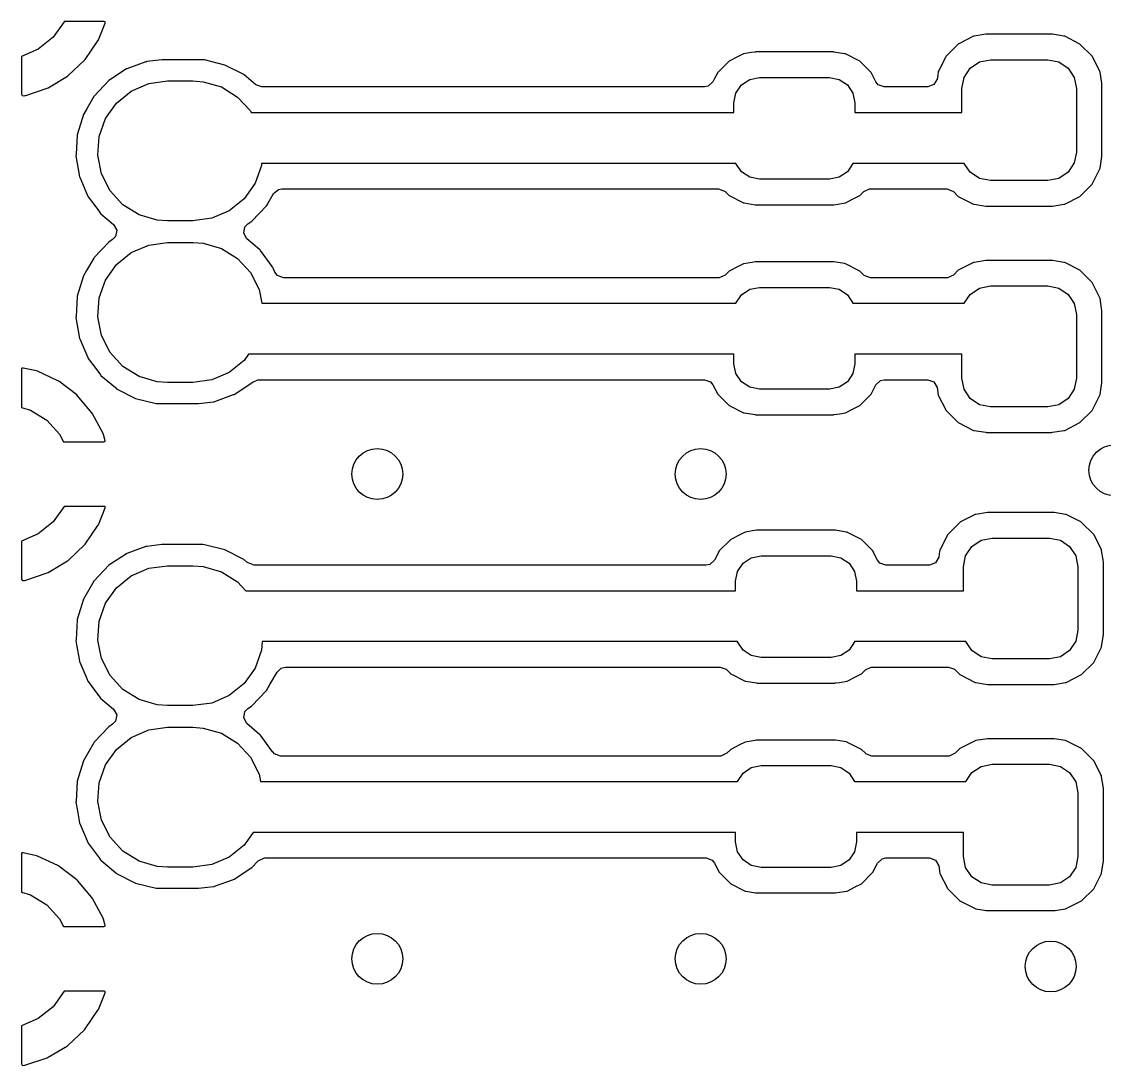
# Model space of a CAD drawing. Extents: x 2.37 to 5.13, y -5.38 to -2.62.
# Drawn here: x 2.54 to 2.8749, y -4.633 to -4.31 of the extents above; entities that cross this region are included whole.
import ezdxf

# ---------------------------------------------------------------- set-up
doc = ezdxf.new("R2010")
doc.units = 0
doc.header["$MEASUREMENT"] = 0
doc.layers.add('BLACK', color=7, linetype='CONTINUOUS')

msp = doc.modelspace()

# ---------------------------------------------------------------- linework, layer by layer
at = {"layer": 'BLACK', "linetype": 'CONTINUOUS'}
for p, q in [((2.55313, -4.31003), (2.54972, -4.31482)), ((2.55314, -4.31), (2.55313, -4.31003)), ((2.56557, -4.31), (2.55314, -4.31)), ((2.56372, -4.31566), (2.56579, -4.31048)), ((2.5658, -4.31007), (2.56557, -4.31)), ((2.56579, -4.31048), (2.5658, -4.31007)), ((2.54972, -4.31482), (2.54515, -4.31852)), ((2.55966, -4.32169), (2.56357, -4.31593)), ((2.56357, -4.31593), (2.56372, -4.31566)), ((2.83418, -4.31463), (2.82987, -4.31683)), ((2.83439, -4.31453), (2.83418, -4.31463)), ((2.83418, -4.31463), (2.83418, -4.31463)), ((2.83462, -4.31449), (2.83439, -4.31453)), ((2.8382, -4.31392), (2.83462, -4.31449)), ((2.83462, -4.31449), (2.83462, -4.31449)), ((2.83831, -4.31391), (2.8382, -4.31392)), ((2.85866, -4.31391), (2.83831, -4.31391)), ((2.85878, -4.31392), (2.85866, -4.31391)), ((2.86236, -4.31449), (2.85878, -4.31392)), ((2.86259, -4.31453), (2.86236, -4.31449)), ((2.86236, -4.31449), (2.86236, -4.31449)), ((2.86279, -4.31463), (2.86259, -4.31453)), ((2.86711, -4.31683), (2.86279, -4.31463)), ((2.86279, -4.31463), (2.86279, -4.31463)), ((2.54515, -4.31852), (2.54, -4.32075)), ((2.76576, -4.31956), (2.76324, -4.31996)), ((2.76682, -4.3194), (2.76576, -4.31956)), ((2.76693, -4.31938), (2.76682, -4.3194)), ((2.76682, -4.3194), (2.76682, -4.3194)), ((2.779, -4.31938), (2.76693, -4.31938)), ((2.79095, -4.31938), (2.779, -4.31938)), ((2.79107, -4.31938), (2.79095, -4.31938)), ((2.79118, -4.3194), (2.79107, -4.31938)), ((2.79453, -4.31993), (2.79118, -4.3194)), ((2.82966, -4.31694), (2.82591, -4.32069)), ((2.82986, -4.31683), (2.82966, -4.31694)), ((2.82987, -4.31683), (2.82986, -4.31683)), ((2.86732, -4.31694), (2.86711, -4.31683)), ((2.86711, -4.31683), (2.86711, -4.31683)), ((2.87107, -4.32069), (2.86732, -4.31694)), ((2.54, -4.32075), (2.54, -4.33249)), ((2.5544, -4.3267), (2.55946, -4.32193)), ((2.55946, -4.32193), (2.55966, -4.32169)), ((2.57843, -4.32246), (2.57258, -4.32458)), ((2.57859, -4.3224), (2.57843, -4.32246)), ((2.57843, -4.32246), (2.57843, -4.32246)), ((2.57876, -4.32238), (2.57859, -4.3224)), ((2.58339, -4.32184), (2.57876, -4.32238)), ((2.58347, -4.32183), (2.58339, -4.32184)), ((2.58339, -4.32184), (2.58339, -4.32184)), ((2.59608, -4.32183), (2.58347, -4.32183)), ((2.5965, -4.32186), (2.59608, -4.32183)), ((2.60288, -4.32342), (2.5965, -4.32186)), ((2.75879, -4.32223), (2.75526, -4.32576)), ((2.75899, -4.32213), (2.75879, -4.32223)), ((2.76142, -4.32089), (2.75899, -4.32213)), ((2.75899, -4.32213), (2.75899, -4.32213)), ((2.76324, -4.31996), (2.76142, -4.32089)), ((2.79476, -4.31996), (2.79453, -4.31993)), ((2.79453, -4.31993), (2.79453, -4.31993)), ((2.79496, -4.32007), (2.79476, -4.31996)), ((2.79901, -4.32213), (2.79496, -4.32007)), ((2.79496, -4.32007), (2.79496, -4.32007)), ((2.79921, -4.32223), (2.79901, -4.32213)), ((2.79901, -4.32213), (2.79901, -4.32213)), ((2.80274, -4.32576), (2.79921, -4.32223)), ((2.8258, -4.32089), (2.82363, -4.32516)), ((2.82591, -4.32069), (2.8258, -4.32089)), ((2.8258, -4.32089), (2.8258, -4.32089)), ((2.83337, -4.32439), (2.83624, -4.32247)), ((2.83624, -4.32247), (2.83963, -4.3218)), ((2.83963, -4.3218), (2.85735, -4.3218)), ((2.85735, -4.3218), (2.86074, -4.32247)), ((2.86074, -4.32247), (2.86361, -4.32439)), ((2.87117, -4.32089), (2.87107, -4.32069)), ((2.87334, -4.32516), (2.87117, -4.32089)), ((2.87117, -4.32089), (2.87117, -4.32089)), ((2.57242, -4.32464), (2.56693, -4.32824)), ((2.57258, -4.32458), (2.57242, -4.32464)), ((2.57258, -4.32458), (2.57258, -4.32458)), ((2.60873, -4.3264), (2.60288, -4.32342)), ((2.75526, -4.32576), (2.75433, -4.32758)), ((2.80367, -4.32758), (2.80274, -4.32576)), ((2.8235, -4.32542), (2.82331, -4.32664)), ((2.82363, -4.32516), (2.8235, -4.32542)), ((2.83145, -4.32727), (2.83337, -4.32439)), ((2.86361, -4.32439), (2.86553, -4.32727)), ((2.87348, -4.32542), (2.87334, -4.32516)), ((2.87351, -4.32564), (2.87348, -4.32542)), ((2.87405, -4.32901), (2.87351, -4.32564)), ((2.87351, -4.32564), (2.87351, -4.32564)), ((2.54819, -4.33048), (2.55415, -4.32689)), ((2.55415, -4.32689), (2.5544, -4.3267)), ((2.56693, -4.32824), (2.56241, -4.33301)), ((2.5739, -4.33148), (2.5793, -4.32914)), ((2.5793, -4.32914), (2.58512, -4.32835)), ((2.58512, -4.32835), (2.59299, -4.32835)), ((2.59299, -4.32835), (2.59616, -4.32858)), ((2.59616, -4.32858), (2.6018, -4.33022)), ((2.60886, -4.32651), (2.60873, -4.3264)), ((2.61238, -4.32951), (2.60886, -4.32651)), ((2.60886, -4.32651), (2.60886, -4.32651)), ((2.61427, -4.3302), (2.61238, -4.32951)), ((2.7538, -4.32861), (2.75235, -4.32997)), ((2.75433, -4.32758), (2.7538, -4.32861)), ((2.7609, -4.33213), (2.76261, -4.32958)), ((2.76261, -4.32958), (2.76516, -4.32787)), ((2.76516, -4.32787), (2.76817, -4.32727)), ((2.76817, -4.32727), (2.78983, -4.32727)), ((2.78983, -4.32727), (2.79284, -4.32787)), ((2.79284, -4.32787), (2.79539, -4.32958)), ((2.79539, -4.32958), (2.7971, -4.33213)), ((2.8042, -4.32861), (2.80367, -4.32758)), ((2.80492, -4.32952), (2.8042, -4.32861)), ((2.80679, -4.3302), (2.80492, -4.32952)), ((2.82216, -4.32949), (2.82025, -4.3302)), ((2.82313, -4.32775), (2.82216, -4.32949)), ((2.82331, -4.32664), (2.82313, -4.32775)), ((2.83077, -4.33066), (2.83145, -4.32727)), ((2.86553, -4.32727), (2.8662, -4.33066)), ((2.8741, -4.32934), (2.87405, -4.32901)), ((2.8741, -4.35166), (2.8741, -4.32934)), ((2.54, -4.33249), (2.54014, -4.33288)), ((2.54014, -4.33288), (2.5403, -4.33297)), ((2.5403, -4.33297), (2.54101, -4.33289)), ((2.54101, -4.33289), (2.54131, -4.33283)), ((2.54131, -4.33283), (2.54791, -4.33061)), ((2.54791, -4.33061), (2.54819, -4.33048)), ((2.56933, -4.33518), (2.5739, -4.33148)), ((2.6018, -4.33022), (2.60679, -4.33332)), ((2.75121, -4.3302), (2.61427, -4.3302)), ((2.75235, -4.32997), (2.75121, -4.3302)), ((2.7603, -4.33515), (2.7609, -4.33213)), ((2.7971, -4.33213), (2.7977, -4.33515)), ((2.82025, -4.3302), (2.80679, -4.3302)), ((2.83077, -4.3381), (2.83077, -4.33066)), ((2.8662, -4.33066), (2.8662, -4.35034)), ((2.56232, -4.33316), (2.56022, -4.33677)), ((2.56241, -4.33301), (2.56232, -4.33316)), ((2.56232, -4.33316), (2.56232, -4.33316)), ((2.56593, -4.33997), (2.56933, -4.33518)), ((2.60679, -4.33332), (2.61077, -4.33764)), ((2.7603, -4.3381), (2.7603, -4.33515)), ((2.7977, -4.33515), (2.7977, -4.3381)), ((2.55911, -4.33869), (2.55721, -4.34498)), ((2.56022, -4.33677), (2.55911, -4.33869)), ((2.61077, -4.33764), (2.61101, -4.3381)), ((2.61101, -4.3381), (2.7603, -4.3381)), ((2.7977, -4.3381), (2.83077, -4.3381)), ((2.56394, -4.3455), (2.56593, -4.33997)), ((2.55719, -4.34515), (2.55683, -4.35103)), ((2.55721, -4.34498), (2.55719, -4.34515)), ((2.56351, -4.35136), (2.56394, -4.3455)), ((2.55683, -4.35103), (2.5568, -4.35153)), ((2.5568, -4.35153), (2.55791, -4.35801)), ((2.56467, -4.35712), (2.56351, -4.35136)), ((2.8662, -4.35034), (2.86553, -4.35373)), ((2.87351, -4.35536), (2.87408, -4.35177)), ((2.87408, -4.35177), (2.8741, -4.35166)), ((2.61417, -4.3545), (2.61218, -4.36003)), ((2.61422, -4.35385), (2.61417, -4.3545)), ((2.76089, -4.35385), (2.61422, -4.35385)), ((2.7609, -4.35391), (2.76089, -4.35385)), ((2.76261, -4.35646), (2.7609, -4.35391)), ((2.7971, -4.35391), (2.79539, -4.35646)), ((2.79711, -4.35385), (2.7971, -4.35391)), ((2.83152, -4.35385), (2.79711, -4.35385)), ((2.83337, -4.35661), (2.83152, -4.35385)), ((2.86553, -4.35373), (2.86361, -4.35661)), ((2.87117, -4.36011), (2.87337, -4.35579)), ((2.87337, -4.35579), (2.87348, -4.35558)), ((2.87337, -4.35579), (2.87337, -4.35579)), ((2.87348, -4.35558), (2.87351, -4.35536)), ((2.87351, -4.35536), (2.87351, -4.35536)), ((2.55791, -4.35801), (2.55798, -4.35816)), ((2.55798, -4.35816), (2.55798, -4.35816)), ((2.55798, -4.35816), (2.56039, -4.36382)), ((2.56734, -4.36236), (2.56467, -4.35712)), ((2.76516, -4.35817), (2.76261, -4.35646)), ((2.76817, -4.35877), (2.76516, -4.35817)), ((2.78983, -4.35877), (2.76817, -4.35877)), ((2.79284, -4.35817), (2.78983, -4.35877)), ((2.79539, -4.35646), (2.79284, -4.35817)), ((2.83624, -4.35853), (2.83337, -4.35661)), ((2.83963, -4.3592), (2.83624, -4.35853)), ((2.85735, -4.3592), (2.83963, -4.3592)), ((2.86074, -4.35853), (2.85735, -4.3592)), ((2.86361, -4.35661), (2.86074, -4.35853)), ((2.57132, -4.36668), (2.56734, -4.36236)), ((2.61218, -4.36003), (2.60878, -4.36482)), ((2.61791, -4.36319), (2.61944, -4.36191)), ((2.61944, -4.36191), (2.62043, -4.36174)), ((2.62043, -4.36174), (2.75551, -4.36174)), ((2.75551, -4.36174), (2.75739, -4.36242)), ((2.75739, -4.36242), (2.75757, -4.36259)), ((2.75757, -4.36259), (2.75879, -4.36381)), ((2.79921, -4.36381), (2.80043, -4.36259)), ((2.80043, -4.36259), (2.80223, -4.36175)), ((2.80223, -4.36175), (2.80249, -4.36174)), ((2.80249, -4.36174), (2.82613, -4.36174)), ((2.82613, -4.36174), (2.828, -4.36242)), ((2.828, -4.36242), (2.82819, -4.36259)), ((2.82819, -4.36259), (2.82966, -4.36406)), ((2.86732, -4.36406), (2.87107, -4.36031)), ((2.87107, -4.36031), (2.87117, -4.36011)), ((2.87117, -4.36011), (2.87117, -4.36011)), ((2.56039, -4.36382), (2.56048, -4.36405)), ((2.56048, -4.36405), (2.56058, -4.36419)), ((2.56058, -4.36419), (2.56058, -4.36419)), ((2.56058, -4.36419), (2.56351, -4.36817)), ((2.60878, -4.36482), (2.60421, -4.36852)), ((2.6159, -4.36664), (2.61791, -4.36319)), ((2.75879, -4.36381), (2.75899, -4.36391)), ((2.75899, -4.36391), (2.75899, -4.36391)), ((2.75899, -4.36391), (2.76304, -4.36597)), ((2.76304, -4.36597), (2.76304, -4.36597)), ((2.76304, -4.36597), (2.76324, -4.36608)), ((2.76324, -4.36608), (2.76347, -4.36611)), ((2.76347, -4.36611), (2.76347, -4.36611)), ((2.76347, -4.36611), (2.76682, -4.36664)), ((2.79243, -4.36645), (2.79476, -4.36608)), ((2.79476, -4.36608), (2.79737, -4.36475)), ((2.79737, -4.36475), (2.79901, -4.36391)), ((2.79901, -4.36391), (2.79921, -4.36381)), ((2.79901, -4.36391), (2.79901, -4.36391)), ((2.82966, -4.36406), (2.82986, -4.36417)), ((2.82986, -4.36417), (2.82987, -4.36417)), ((2.82987, -4.36417), (2.83418, -4.36637)), ((2.83418, -4.36637), (2.83418, -4.36637)), ((2.83418, -4.36637), (2.83439, -4.36647)), ((2.86259, -4.36647), (2.86279, -4.36637)), ((2.86279, -4.36637), (2.86711, -4.36417)), ((2.86279, -4.36637), (2.86279, -4.36637)), ((2.86711, -4.36417), (2.86732, -4.36406)), ((2.86711, -4.36417), (2.86711, -4.36417)), ((2.56351, -4.36817), (2.56438, -4.36934)), ((2.56438, -4.36934), (2.5645, -4.36945)), ((2.5645, -4.36945), (2.56451, -4.36945)), ((2.56451, -4.36945), (2.56843, -4.37279)), ((2.57631, -4.36978), (2.57132, -4.36668)), ((2.58195, -4.37142), (2.57631, -4.36978)), ((2.60421, -4.36852), (2.59882, -4.37086)), ((2.61118, -4.37176), (2.6157, -4.36699)), ((2.6157, -4.36699), (2.6159, -4.36664)), ((2.76682, -4.36664), (2.76693, -4.36666)), ((2.76693, -4.36666), (2.779, -4.36666)), ((2.779, -4.36666), (2.79107, -4.36666)), ((2.79107, -4.36666), (2.79118, -4.36664)), ((2.79118, -4.36664), (2.79243, -4.36645)), ((2.79118, -4.36664), (2.79118, -4.36664)), ((2.83439, -4.36647), (2.83462, -4.36651)), ((2.83462, -4.36651), (2.83462, -4.36651)), ((2.83462, -4.36651), (2.8382, -4.36708)), ((2.8382, -4.36708), (2.83831, -4.36709)), ((2.83831, -4.36709), (2.85866, -4.36709)), ((2.85866, -4.36709), (2.85878, -4.36708)), ((2.85878, -4.36708), (2.86236, -4.36651)), ((2.86236, -4.36651), (2.86259, -4.36647)), ((2.86236, -4.36651), (2.86236, -4.36651)), ((2.56843, -4.37279), (2.56942, -4.37452)), ((2.58512, -4.37165), (2.58195, -4.37142)), ((2.59299, -4.37165), (2.58512, -4.37165)), ((2.59882, -4.37086), (2.59299, -4.37165)), ((2.60905, -4.37352), (2.60997, -4.37256)), ((2.60997, -4.37256), (2.61027, -4.37236)), ((2.61027, -4.37236), (2.61118, -4.37176)), ((2.56906, -4.37648), (2.56814, -4.37744)), ((2.56942, -4.37452), (2.56906, -4.37648)), ((2.60869, -4.37548), (2.60905, -4.37352)), ((2.60968, -4.37721), (2.60869, -4.37548)), ((2.56693, -4.37824), (2.56241, -4.38301)), ((2.56814, -4.37744), (2.56693, -4.37824)), ((2.5739, -4.38148), (2.5793, -4.37914)), ((2.5793, -4.37914), (2.58512, -4.37835)), ((2.58512, -4.37835), (2.59299, -4.37835)), ((2.59299, -4.37835), (2.59616, -4.37858)), ((2.59616, -4.37858), (2.6018, -4.38022)), ((2.61361, -4.38055), (2.60968, -4.37721)), ((2.56232, -4.38316), (2.56007, -4.38704)), ((2.56241, -4.38301), (2.56232, -4.38316)), ((2.56232, -4.38316), (2.56232, -4.38316)), ((2.56933, -4.38518), (2.5739, -4.38148)), ((2.6018, -4.38022), (2.60679, -4.38332)), ((2.61373, -4.38066), (2.61361, -4.38055)), ((2.61361, -4.38055), (2.61361, -4.38055)), ((2.61383, -4.38079), (2.61373, -4.38066)), ((2.61747, -4.38573), (2.61383, -4.38079)), ((2.61383, -4.38079), (2.61383, -4.38079)), ((2.56593, -4.38997), (2.56933, -4.38518)), ((2.60679, -4.38332), (2.61077, -4.38764)), ((2.61763, -4.38595), (2.61747, -4.38573)), ((2.61769, -4.3861), (2.61763, -4.38595)), ((2.61828, -4.38749), (2.61769, -4.3861)), ((2.61769, -4.3861), (2.61769, -4.3861)), ((2.76144, -4.38584), (2.75899, -4.38709)), ((2.76324, -4.38492), (2.76144, -4.38584)), ((2.76593, -4.3845), (2.76324, -4.38492)), ((2.76682, -4.38436), (2.76593, -4.3845)), ((2.76693, -4.38434), (2.76682, -4.38436)), ((2.76682, -4.38436), (2.76682, -4.38436)), ((2.779, -4.38434), (2.76693, -4.38434)), ((2.79095, -4.38434), (2.779, -4.38434)), ((2.79107, -4.38434), (2.79095, -4.38434)), ((2.79118, -4.38436), (2.79107, -4.38434)), ((2.79453, -4.38489), (2.79118, -4.38436)), ((2.79476, -4.38492), (2.79453, -4.38489)), ((2.79453, -4.38489), (2.79453, -4.38489)), ((2.79496, -4.38503), (2.79476, -4.38492)), ((2.79901, -4.38709), (2.79496, -4.38503)), ((2.79496, -4.38503), (2.79496, -4.38503)), ((2.83418, -4.38463), (2.82987, -4.38683)), ((2.83439, -4.38453), (2.83418, -4.38463)), ((2.83418, -4.38463), (2.83418, -4.38463)), ((2.83462, -4.38449), (2.83439, -4.38453)), ((2.8382, -4.38392), (2.83462, -4.38449)), ((2.83462, -4.38449), (2.83462, -4.38449)), ((2.83831, -4.38391), (2.8382, -4.38392)), ((2.85866, -4.38391), (2.83831, -4.38391)), ((2.85878, -4.38392), (2.85866, -4.38391)), ((2.86236, -4.38449), (2.85878, -4.38392)), ((2.86259, -4.38453), (2.86236, -4.38449)), ((2.86236, -4.38449), (2.86236, -4.38449)), ((2.86279, -4.38463), (2.86259, -4.38453)), ((2.86711, -4.38683), (2.86279, -4.38463)), ((2.86279, -4.38463), (2.86279, -4.38463)), ((2.55911, -4.38869), (2.55721, -4.39498)), ((2.56007, -4.38704), (2.55911, -4.38869)), ((2.61077, -4.38764), (2.61344, -4.39288)), ((2.61909, -4.38858), (2.61828, -4.38749)), ((2.62096, -4.38926), (2.61909, -4.38858)), ((2.75551, -4.38926), (2.62096, -4.38926)), ((2.75577, -4.38925), (2.75551, -4.38926)), ((2.75757, -4.38841), (2.75577, -4.38925)), ((2.75879, -4.38719), (2.75757, -4.38841)), ((2.75899, -4.38709), (2.75879, -4.38719)), ((2.75899, -4.38709), (2.75899, -4.38709)), ((2.79921, -4.38719), (2.79901, -4.38709)), ((2.79901, -4.38709), (2.79901, -4.38709)), ((2.80043, -4.38841), (2.79921, -4.38719)), ((2.80061, -4.38858), (2.80043, -4.38841)), ((2.80249, -4.38926), (2.80061, -4.38858)), ((2.82613, -4.38926), (2.80249, -4.38926)), ((2.82638, -4.38925), (2.82613, -4.38926)), ((2.82819, -4.38841), (2.82638, -4.38925)), ((2.82966, -4.38694), (2.82819, -4.38841)), ((2.82986, -4.38683), (2.82966, -4.38694)), ((2.82987, -4.38683), (2.82986, -4.38683)), ((2.86732, -4.38694), (2.86711, -4.38683)), ((2.86711, -4.38683), (2.86711, -4.38683)), ((2.87107, -4.39069), (2.86732, -4.38694)), ((2.56394, -4.3955), (2.56593, -4.38997)), ((2.61344, -4.39288), (2.6143, -4.39715)), ((2.76261, -4.39454), (2.76516, -4.39283)), ((2.76516, -4.39283), (2.76817, -4.39223)), ((2.76817, -4.39223), (2.78983, -4.39223)), ((2.78983, -4.39223), (2.79284, -4.39283)), ((2.79284, -4.39283), (2.79539, -4.39454)), ((2.83337, -4.39439), (2.83624, -4.39247)), ((2.83624, -4.39247), (2.83963, -4.3918)), ((2.83963, -4.3918), (2.85735, -4.3918)), ((2.85735, -4.3918), (2.86074, -4.39247)), ((2.86074, -4.39247), (2.86361, -4.39439)), ((2.87117, -4.39089), (2.87107, -4.39069)), ((2.87337, -4.39521), (2.87117, -4.39089)), ((2.87117, -4.39089), (2.87117, -4.39089)), ((2.55719, -4.39515), (2.55682, -4.40121)), ((2.55721, -4.39498), (2.55719, -4.39515)), ((2.56351, -4.40136), (2.56394, -4.3955)), ((2.7609, -4.39709), (2.76261, -4.39454)), ((2.79539, -4.39454), (2.7971, -4.39709)), ((2.83152, -4.39715), (2.83337, -4.39439)), ((2.86361, -4.39439), (2.86553, -4.39727)), ((2.87348, -4.39542), (2.87337, -4.39521)), ((2.87351, -4.39564), (2.87348, -4.39542)), ((2.87401, -4.39875), (2.87351, -4.39564)), ((2.87351, -4.39564), (2.87351, -4.39564)), ((2.6143, -4.39715), (2.76089, -4.39715)), ((2.76089, -4.39715), (2.7609, -4.39709)), ((2.7971, -4.39709), (2.79711, -4.39715)), ((2.79711, -4.39715), (2.83152, -4.39715)), ((2.86553, -4.39727), (2.8662, -4.40066)), ((2.8741, -4.39934), (2.87401, -4.39875)), ((2.8741, -4.42166), (2.8741, -4.39934)), ((2.55682, -4.40121), (2.5568, -4.40153)), ((2.5568, -4.40153), (2.55791, -4.40801)), ((2.56467, -4.40712), (2.56351, -4.40136)), ((2.8662, -4.40066), (2.8662, -4.42034)), ((2.55791, -4.40801), (2.55798, -4.40816)), ((2.55798, -4.40816), (2.55798, -4.40816)), ((2.55798, -4.40816), (2.56042, -4.4139)), ((2.56734, -4.41236), (2.56467, -4.40712)), ((2.57132, -4.41668), (2.56734, -4.41236)), ((2.61014, -4.4129), (2.60878, -4.41482)), ((2.7603, -4.4129), (2.61014, -4.4129)), ((2.7603, -4.41585), (2.7603, -4.4129)), ((2.83077, -4.4129), (2.7977, -4.4129)), ((2.7977, -4.4129), (2.7977, -4.41585)), ((2.83077, -4.42034), (2.83077, -4.4129)), ((2.56042, -4.4139), (2.56048, -4.41405)), ((2.56048, -4.41405), (2.56058, -4.41419)), ((2.56058, -4.41419), (2.56058, -4.41419)), ((2.56058, -4.41419), (2.56291, -4.41735)), ((2.60878, -4.41482), (2.60421, -4.41852)), ((2.7609, -4.41887), (2.7603, -4.41585)), ((2.7977, -4.41585), (2.7971, -4.41887)), ((2.54001, -4.41732), (2.54, -4.41735)), ((2.54, -4.41735), (2.54, -4.42942)), ((2.54009, -4.41723), (2.54001, -4.41732)), ((2.5405, -4.41718), (2.54009, -4.41723)), ((2.54463, -4.4181), (2.5405, -4.41718)), ((2.54493, -4.4182), (2.54463, -4.4181)), ((2.55123, -4.42114), (2.54493, -4.4182)), ((2.56291, -4.41735), (2.56438, -4.41934)), ((2.56438, -4.41934), (2.5645, -4.41945)), ((2.5645, -4.41945), (2.56898, -4.42325)), ((2.57631, -4.41978), (2.57132, -4.41668)), ((2.58195, -4.42142), (2.57631, -4.41978)), ((2.60421, -4.41852), (2.59882, -4.42086)), ((2.76261, -4.42142), (2.7609, -4.41887)), ((2.7971, -4.41887), (2.79539, -4.42142)), ((2.5515, -4.4213), (2.55123, -4.42114)), ((2.55703, -4.42553), (2.5515, -4.4213)), ((2.56898, -4.42325), (2.56938, -4.4236)), ((2.58512, -4.42165), (2.58195, -4.42142)), ((2.59299, -4.42165), (2.58512, -4.42165)), ((2.59882, -4.42086), (2.59299, -4.42165)), ((2.60569, -4.42536), (2.61118, -4.42176)), ((2.61118, -4.42176), (2.6113, -4.42163)), ((2.6113, -4.42163), (2.61143, -4.42153)), ((2.61143, -4.42153), (2.61148, -4.42158)), ((2.61148, -4.42158), (2.61302, -4.42081)), ((2.61302, -4.42081), (2.61335, -4.4208)), ((2.61335, -4.4208), (2.75121, -4.4208)), ((2.75121, -4.4208), (2.75308, -4.42148)), ((2.75308, -4.42148), (2.7538, -4.42239)), ((2.7538, -4.42239), (2.75526, -4.42524)), ((2.76516, -4.42313), (2.76261, -4.42142)), ((2.76817, -4.42373), (2.76516, -4.42313)), ((2.79284, -4.42313), (2.78983, -4.42373)), ((2.79539, -4.42142), (2.79284, -4.42313)), ((2.80274, -4.42524), (2.8042, -4.42239)), ((2.8042, -4.42239), (2.80565, -4.42103)), ((2.80565, -4.42103), (2.80679, -4.4208)), ((2.80679, -4.4208), (2.82025, -4.4208)), ((2.82025, -4.4208), (2.82213, -4.42148)), ((2.82213, -4.42148), (2.82313, -4.42325)), ((2.82313, -4.42325), (2.8235, -4.42558)), ((2.83145, -4.42373), (2.83077, -4.42034)), ((2.8662, -4.42034), (2.86553, -4.42373)), ((2.87351, -4.42536), (2.87408, -4.42177)), ((2.87408, -4.42177), (2.8741, -4.42166)), ((2.55725, -4.42574), (2.55703, -4.42553)), ((2.56174, -4.43106), (2.55725, -4.42574)), ((2.56938, -4.4236), (2.57523, -4.42658)), ((2.57523, -4.42658), (2.58161, -4.42814)), ((2.5997, -4.42754), (2.60553, -4.42542)), ((2.60553, -4.42542), (2.60569, -4.42536)), ((2.60553, -4.42542), (2.60553, -4.42542)), ((2.75526, -4.42524), (2.75879, -4.42877)), ((2.78983, -4.42373), (2.76817, -4.42373)), ((2.79921, -4.42877), (2.80274, -4.42524)), ((2.8235, -4.42558), (2.8236, -4.42579)), ((2.8236, -4.42579), (2.8236, -4.42579)), ((2.8236, -4.42579), (2.8258, -4.43011)), ((2.83337, -4.42661), (2.83145, -4.42373)), ((2.83624, -4.42853), (2.83337, -4.42661)), ((2.86361, -4.42661), (2.86074, -4.42853)), ((2.86553, -4.42373), (2.86361, -4.42661)), ((2.87117, -4.43011), (2.87337, -4.42579)), ((2.87337, -4.42579), (2.87348, -4.42558)), ((2.87337, -4.42579), (2.87337, -4.42579)), ((2.87348, -4.42558), (2.87351, -4.42536)), ((2.87351, -4.42536), (2.87351, -4.42536)), ((2.54, -4.42942), (2.54274, -4.43022)), ((2.58161, -4.42814), (2.58203, -4.42817)), ((2.58203, -4.42817), (2.59464, -4.42817)), ((2.59464, -4.42817), (2.59472, -4.42816)), ((2.59472, -4.42816), (2.59935, -4.42762)), ((2.59472, -4.42816), (2.59472, -4.42816)), ((2.59935, -4.42762), (2.59952, -4.4276)), ((2.59952, -4.4276), (2.5997, -4.42754)), ((2.75879, -4.42877), (2.75899, -4.42887)), ((2.75899, -4.42887), (2.75899, -4.42887)), ((2.75899, -4.42887), (2.76304, -4.43093)), ((2.79476, -4.43104), (2.79699, -4.4299)), ((2.79699, -4.4299), (2.79901, -4.42887)), ((2.79901, -4.42887), (2.79921, -4.42877)), ((2.79901, -4.42887), (2.79901, -4.42887)), ((2.83963, -4.4292), (2.83624, -4.42853)), ((2.85735, -4.4292), (2.83963, -4.4292)), ((2.86074, -4.42853), (2.85735, -4.4292)), ((2.54274, -4.43022), (2.54774, -4.43332)), ((2.54774, -4.43332), (2.55172, -4.43764)), ((2.56192, -4.43132), (2.56174, -4.43106)), ((2.56516, -4.43747), (2.56192, -4.43132)), ((2.76304, -4.43093), (2.76304, -4.43093)), ((2.76304, -4.43093), (2.76324, -4.43104)), ((2.76324, -4.43104), (2.76347, -4.43107)), ((2.76347, -4.43107), (2.76347, -4.43107)), ((2.76347, -4.43107), (2.76682, -4.4316)), ((2.76682, -4.4316), (2.76693, -4.43162)), ((2.76693, -4.43162), (2.779, -4.43162)), ((2.779, -4.43162), (2.79107, -4.43162)), ((2.79107, -4.43162), (2.79118, -4.4316)), ((2.79118, -4.4316), (2.793, -4.43132)), ((2.79118, -4.4316), (2.79118, -4.4316)), ((2.793, -4.43132), (2.79476, -4.43104)), ((2.8258, -4.43011), (2.8258, -4.43011)), ((2.8258, -4.43011), (2.82591, -4.43031)), ((2.82591, -4.43031), (2.82966, -4.43406)), ((2.86732, -4.43406), (2.87107, -4.43031)), ((2.87107, -4.43031), (2.87117, -4.43011)), ((2.87117, -4.43011), (2.87117, -4.43011)), ((2.82966, -4.43406), (2.82986, -4.43417)), ((2.82986, -4.43417), (2.82987, -4.43417)), ((2.82987, -4.43417), (2.83418, -4.43637)), ((2.83418, -4.43637), (2.83418, -4.43637)), ((2.83418, -4.43637), (2.83439, -4.43647)), ((2.83439, -4.43647), (2.83462, -4.43651)), ((2.83462, -4.43651), (2.83462, -4.43651)), ((2.83462, -4.43651), (2.8382, -4.43708)), ((2.85878, -4.43708), (2.86236, -4.43651)), ((2.86236, -4.43651), (2.86259, -4.43647)), ((2.86236, -4.43651), (2.86236, -4.43651)), ((2.86259, -4.43647), (2.86279, -4.43637)), ((2.86279, -4.43637), (2.86711, -4.43417)), ((2.86279, -4.43637), (2.86279, -4.43637)), ((2.86711, -4.43417), (2.86732, -4.43406)), ((2.86711, -4.43417), (2.86711, -4.43417)), ((2.55172, -4.43764), (2.55292, -4.44)), ((2.55292, -4.44), (2.56538, -4.44)), ((2.56528, -4.43776), (2.56516, -4.43747)), ((2.56581, -4.43969), (2.56528, -4.43776)), ((2.56538, -4.44), (2.56577, -4.43986)), ((2.56577, -4.43986), (2.56581, -4.43979)), ((2.56581, -4.43979), (2.56581, -4.43969)), ((2.8382, -4.43708), (2.83831, -4.43709)), ((2.83831, -4.43709), (2.85866, -4.43709)), ((2.85866, -4.43709), (2.85878, -4.43708)), ((2.55313, -4.46003), (2.54972, -4.46482)), ((2.55314, -4.46), (2.55313, -4.46003)), ((2.56557, -4.46), (2.55314, -4.46)), ((2.5658, -4.46007), (2.56557, -4.46)), ((2.56579, -4.46048), (2.5658, -4.46007)), ((2.56372, -4.46566), (2.56579, -4.46048)), ((2.83468, -4.46263), (2.83037, -4.46483)), ((2.83489, -4.46253), (2.83468, -4.46263)), ((2.83468, -4.46263), (2.83468, -4.46263)), ((2.83512, -4.46249), (2.83489, -4.46253)), ((2.8387, -4.46192), (2.83512, -4.46249)), ((2.83512, -4.46249), (2.83512, -4.46249)), ((2.83881, -4.46191), (2.8387, -4.46192)), ((2.85916, -4.46191), (2.83881, -4.46191)), ((2.85928, -4.46192), (2.85916, -4.46191)), ((2.86286, -4.46249), (2.85928, -4.46192)), ((2.86309, -4.46253), (2.86286, -4.46249)), ((2.86286, -4.46249), (2.86286, -4.46249)), ((2.86329, -4.46263), (2.86309, -4.46253)), ((2.86761, -4.46483), (2.86329, -4.46263)), ((2.86329, -4.46263), (2.86329, -4.46263)), ((2.54972, -4.46482), (2.54515, -4.46852)), ((2.55966, -4.47169), (2.56357, -4.46593)), ((2.56357, -4.46593), (2.56372, -4.46566)), ((2.83016, -4.46494), (2.82641, -4.46869)), ((2.83036, -4.46483), (2.83016, -4.46494)), ((2.83037, -4.46483), (2.83036, -4.46483)), ((2.86782, -4.46494), (2.86761, -4.46483)), ((2.86761, -4.46483), (2.86761, -4.46483)), ((2.87157, -4.46869), (2.86782, -4.46494)), ((2.54515, -4.46852), (2.54, -4.47075)), ((2.75929, -4.47023), (2.75576, -4.47376)), ((2.75949, -4.47013), (2.75929, -4.47023)), ((2.76192, -4.46889), (2.75949, -4.47013)), ((2.75949, -4.47013), (2.75949, -4.47013)), ((2.76374, -4.46796), (2.76192, -4.46889)), ((2.76607, -4.46759), (2.76374, -4.46796)), ((2.76732, -4.4674), (2.76607, -4.46759)), ((2.76743, -4.46738), (2.76732, -4.4674)), ((2.76732, -4.4674), (2.76732, -4.4674)), ((2.7795, -4.46738), (2.76743, -4.46738)), ((2.79145, -4.46738), (2.7795, -4.46738)), ((2.79157, -4.46738), (2.79145, -4.46738)), ((2.79168, -4.4674), (2.79157, -4.46738)), ((2.79503, -4.46793), (2.79168, -4.4674)), ((2.79526, -4.46796), (2.79503, -4.46793)), ((2.79503, -4.46793), (2.79503, -4.46793)), ((2.79546, -4.46807), (2.79526, -4.46796)), ((2.79951, -4.47013), (2.79546, -4.46807)), ((2.79546, -4.46807), (2.79546, -4.46807)), ((2.79971, -4.47023), (2.79951, -4.47013)), ((2.79951, -4.47013), (2.79951, -4.47013)), ((2.80324, -4.47376), (2.79971, -4.47023)), ((2.8263, -4.46889), (2.82413, -4.47316)), ((2.82641, -4.46869), (2.8263, -4.46889)), ((2.8263, -4.46889), (2.8263, -4.46889)), ((2.83674, -4.47047), (2.84013, -4.4698)), ((2.84013, -4.4698), (2.85785, -4.4698)), ((2.85785, -4.4698), (2.86124, -4.47047)), ((2.87167, -4.46889), (2.87157, -4.46869)), ((2.87384, -4.47316), (2.87167, -4.46889)), ((2.87167, -4.46889), (2.87167, -4.46889)), ((2.54, -4.47075), (2.54, -4.48249)), ((2.5544, -4.4767), (2.55946, -4.47193)), ((2.55946, -4.47193), (2.55966, -4.47169)), ((2.57843, -4.47246), (2.57258, -4.47458)), ((2.57859, -4.4724), (2.57843, -4.47246)), ((2.57843, -4.47246), (2.57843, -4.47246)), ((2.57876, -4.47238), (2.57859, -4.4724)), ((2.58339, -4.47184), (2.57876, -4.47238)), ((2.58347, -4.47183), (2.58339, -4.47184)), ((2.58339, -4.47184), (2.58339, -4.47184)), ((2.59608, -4.47183), (2.58347, -4.47183)), ((2.5965, -4.47186), (2.59608, -4.47183)), ((2.60288, -4.47342), (2.5965, -4.47186)), ((2.60873, -4.4764), (2.60288, -4.47342)), ((2.824, -4.47342), (2.82381, -4.47464)), ((2.82413, -4.47316), (2.824, -4.47342)), ((2.83195, -4.47527), (2.83387, -4.47239)), ((2.83387, -4.47239), (2.83674, -4.47047)), ((2.86124, -4.47047), (2.86411, -4.47239)), ((2.86411, -4.47239), (2.86603, -4.47527)), ((2.87398, -4.47342), (2.87384, -4.47316)), ((2.87401, -4.47364), (2.87398, -4.47342)), ((2.54819, -4.48048), (2.55415, -4.47689)), ((2.55415, -4.47689), (2.5544, -4.4767)), ((2.57242, -4.47464), (2.56693, -4.47824)), ((2.57258, -4.47458), (2.57242, -4.47464)), ((2.57258, -4.47458), (2.57258, -4.47458)), ((2.60969, -4.47723), (2.60873, -4.4764)), ((2.7543, -4.47661), (2.75285, -4.47797)), ((2.75519, -4.47488), (2.7543, -4.47661)), ((2.75576, -4.47376), (2.75519, -4.47488)), ((2.76311, -4.47758), (2.76566, -4.47587)), ((2.76566, -4.47587), (2.76867, -4.47527)), ((2.76867, -4.47527), (2.79033, -4.47527)), ((2.79033, -4.47527), (2.79334, -4.47587)), ((2.79334, -4.47587), (2.79589, -4.47758)), ((2.80381, -4.47488), (2.80324, -4.47376)), ((2.8047, -4.47661), (2.80381, -4.47488)), ((2.80542, -4.47752), (2.8047, -4.47661)), ((2.82363, -4.47575), (2.82266, -4.47749)), ((2.82381, -4.47464), (2.82363, -4.47575)), ((2.83127, -4.47866), (2.83195, -4.47527)), ((2.86603, -4.47527), (2.8667, -4.47866)), ((2.87447, -4.47651), (2.87401, -4.47364)), ((2.87401, -4.47364), (2.87401, -4.47364)), ((2.8746, -4.47734), (2.87447, -4.47651)), ((2.56693, -4.47824), (2.56241, -4.48301)), ((2.5739, -4.48148), (2.5793, -4.47914)), ((2.5793, -4.47914), (2.58512, -4.47835)), ((2.58512, -4.47835), (2.59299, -4.47835)), ((2.59299, -4.47835), (2.59616, -4.47858)), ((2.59616, -4.47858), (2.6018, -4.48022)), ((2.6018, -4.48022), (2.60679, -4.48332)), ((2.61003, -4.47751), (2.60969, -4.47723)), ((2.61192, -4.4782), (2.61003, -4.47751)), ((2.75171, -4.4782), (2.61192, -4.4782)), ((2.75285, -4.47797), (2.75171, -4.4782)), ((2.7608, -4.48315), (2.7614, -4.48013)), ((2.7614, -4.48013), (2.76311, -4.47758)), ((2.79589, -4.47758), (2.7976, -4.48013)), ((2.7976, -4.48013), (2.7982, -4.48315)), ((2.80729, -4.4782), (2.80542, -4.47752)), ((2.82075, -4.4782), (2.80729, -4.4782)), ((2.82266, -4.47749), (2.82075, -4.4782)), ((2.83127, -4.4861), (2.83127, -4.47866)), ((2.8667, -4.47866), (2.8667, -4.49834)), ((2.8746, -4.49966), (2.8746, -4.47734)), ((2.54, -4.48249), (2.54014, -4.48288)), ((2.54014, -4.48288), (2.5403, -4.48297)), ((2.5403, -4.48297), (2.54101, -4.48289)), ((2.54101, -4.48289), (2.54131, -4.48283)), ((2.54131, -4.48283), (2.54791, -4.48061)), ((2.54791, -4.48061), (2.54819, -4.48048)), ((2.56232, -4.48316), (2.56105, -4.48535)), ((2.56241, -4.48301), (2.56232, -4.48316)), ((2.56232, -4.48316), (2.56232, -4.48316)), ((2.56933, -4.48518), (2.5739, -4.48148)), ((2.60679, -4.48332), (2.60935, -4.4861)), ((2.7608, -4.4861), (2.7608, -4.48315)), ((2.7982, -4.48315), (2.7982, -4.4861)), ((2.56105, -4.48535), (2.55911, -4.48869)), ((2.56593, -4.48997), (2.56933, -4.48518)), ((2.60935, -4.4861), (2.7608, -4.4861)), ((2.7982, -4.4861), (2.83127, -4.4861)), ((2.55911, -4.48869), (2.55721, -4.49498)), ((2.56394, -4.4955), (2.56593, -4.48997)), ((2.55719, -4.49515), (2.55681, -4.50133)), ((2.55721, -4.49498), (2.55719, -4.49515)), ((2.56351, -4.50136), (2.56394, -4.4955)), ((2.8667, -4.49834), (2.86603, -4.50173)), ((2.87401, -4.50336), (2.87458, -4.49977)), ((2.87458, -4.49977), (2.8746, -4.49966)), ((2.55681, -4.50133), (2.5568, -4.50153)), ((2.5568, -4.50153), (2.55711, -4.50336)), ((2.55711, -4.50336), (2.55779, -4.5073)), ((2.56467, -4.50712), (2.56351, -4.50136)), ((2.61437, -4.50185), (2.61417, -4.5045)), ((2.76139, -4.50185), (2.61437, -4.50185)), ((2.7614, -4.50191), (2.76139, -4.50185)), ((2.76311, -4.50446), (2.7614, -4.50191)), ((2.7976, -4.50191), (2.79589, -4.50446)), ((2.79761, -4.50185), (2.7976, -4.50191)), ((2.83202, -4.50185), (2.79761, -4.50185)), ((2.83387, -4.50461), (2.83202, -4.50185)), ((2.86603, -4.50173), (2.86411, -4.50461)), ((2.87387, -4.50379), (2.87398, -4.50358)), ((2.87398, -4.50358), (2.87401, -4.50336)), ((2.87401, -4.50336), (2.87401, -4.50336)), ((2.61417, -4.5045), (2.61218, -4.51003)), ((2.76566, -4.50617), (2.76311, -4.50446)), ((2.76867, -4.50677), (2.76566, -4.50617)), ((2.79033, -4.50677), (2.76867, -4.50677)), ((2.79334, -4.50617), (2.79033, -4.50677)), ((2.79589, -4.50446), (2.79334, -4.50617)), ((2.83674, -4.50653), (2.83387, -4.50461)), ((2.84013, -4.5072), (2.83674, -4.50653)), ((2.86124, -4.50653), (2.85785, -4.5072)), ((2.86411, -4.50461), (2.86124, -4.50653)), ((2.87167, -4.50811), (2.87387, -4.50379)), ((2.87387, -4.50379), (2.87387, -4.50379)), ((2.55779, -4.5073), (2.55791, -4.50801)), ((2.55791, -4.50801), (2.55798, -4.50816)), ((2.55798, -4.50816), (2.55798, -4.50816)), ((2.55798, -4.50816), (2.56015, -4.51327)), ((2.56734, -4.51236), (2.56467, -4.50712)), ((2.61218, -4.51003), (2.60878, -4.51482)), ((2.61905, -4.51134), (2.62027, -4.51005)), ((2.62027, -4.51005), (2.62157, -4.50974)), ((2.62157, -4.50974), (2.75601, -4.50974)), ((2.75601, -4.50974), (2.75789, -4.51042)), ((2.75789, -4.51042), (2.75807, -4.51059)), ((2.80093, -4.51059), (2.80273, -4.50975)), ((2.80273, -4.50975), (2.80299, -4.50974)), ((2.80299, -4.50974), (2.82663, -4.50974)), ((2.82663, -4.50974), (2.8285, -4.51042)), ((2.8285, -4.51042), (2.82869, -4.51059)), ((2.85785, -4.5072), (2.84013, -4.5072)), ((2.86782, -4.51206), (2.87157, -4.50831)), ((2.87157, -4.50831), (2.87167, -4.50811)), ((2.87167, -4.50811), (2.87167, -4.50811)), ((2.56015, -4.51327), (2.56048, -4.51405)), ((2.57132, -4.51668), (2.56734, -4.51236)), ((2.6168, -4.51509), (2.619, -4.51131)), ((2.619, -4.51131), (2.61905, -4.51134)), ((2.75807, -4.51059), (2.75929, -4.51181)), ((2.75929, -4.51181), (2.75949, -4.51191)), ((2.75949, -4.51191), (2.75949, -4.51191)), ((2.75949, -4.51191), (2.76354, -4.51397)), ((2.79526, -4.51408), (2.79813, -4.51261)), ((2.79813, -4.51261), (2.79951, -4.51191)), ((2.79951, -4.51191), (2.79971, -4.51181)), ((2.79951, -4.51191), (2.79951, -4.51191)), ((2.79971, -4.51181), (2.80093, -4.51059)), ((2.82869, -4.51059), (2.83016, -4.51206)), ((2.83016, -4.51206), (2.83036, -4.51217)), ((2.83036, -4.51217), (2.83037, -4.51217)), ((2.83037, -4.51217), (2.83468, -4.51437)), ((2.86329, -4.51437), (2.86761, -4.51217)), ((2.86761, -4.51217), (2.86782, -4.51206)), ((2.86761, -4.51217), (2.86761, -4.51217)), ((2.56048, -4.51405), (2.56058, -4.51419)), ((2.56058, -4.51419), (2.56058, -4.51419)), ((2.56058, -4.51419), (2.56169, -4.51569)), ((2.56169, -4.51569), (2.56438, -4.51934)), ((2.57631, -4.51978), (2.57132, -4.51668)), ((2.60878, -4.51482), (2.60421, -4.51852)), ((2.61118, -4.52176), (2.6157, -4.51699)), ((2.6157, -4.51699), (2.6168, -4.51509)), ((2.76354, -4.51397), (2.76354, -4.51397)), ((2.76354, -4.51397), (2.76374, -4.51408)), ((2.76374, -4.51408), (2.76397, -4.51411)), ((2.76397, -4.51411), (2.76397, -4.51411)), ((2.76397, -4.51411), (2.76732, -4.51464)), ((2.76732, -4.51464), (2.76743, -4.51466)), ((2.76743, -4.51466), (2.7795, -4.51466)), ((2.7795, -4.51466), (2.79157, -4.51466)), ((2.79157, -4.51466), (2.79168, -4.51464)), ((2.79168, -4.51464), (2.79293, -4.51445)), ((2.79168, -4.51464), (2.79168, -4.51464)), ((2.79293, -4.51445), (2.79526, -4.51408)), ((2.83468, -4.51437), (2.83468, -4.51437)), ((2.83468, -4.51437), (2.83489, -4.51447)), ((2.83489, -4.51447), (2.83512, -4.51451)), ((2.83512, -4.51451), (2.83512, -4.51451)), ((2.83512, -4.51451), (2.8387, -4.51508)), ((2.8387, -4.51508), (2.83881, -4.51509)), ((2.83881, -4.51509), (2.85916, -4.51509)), ((2.85916, -4.51509), (2.85928, -4.51508)), ((2.85928, -4.51508), (2.86286, -4.51451)), ((2.86286, -4.51451), (2.86309, -4.51447)), ((2.86286, -4.51451), (2.86286, -4.51451)), ((2.86309, -4.51447), (2.86329, -4.51437)), ((2.86329, -4.51437), (2.86329, -4.51437)), ((2.56438, -4.51934), (2.5645, -4.51945)), ((2.5645, -4.51945), (2.56451, -4.51945)), ((2.56451, -4.51945), (2.56843, -4.52279)), ((2.58195, -4.52142), (2.57631, -4.51978)), ((2.60421, -4.51852), (2.59882, -4.52086)), ((2.56843, -4.52279), (2.56942, -4.52452)), ((2.58512, -4.52165), (2.58195, -4.52142)), ((2.59299, -4.52165), (2.58512, -4.52165)), ((2.59882, -4.52086), (2.59299, -4.52165)), ((2.60869, -4.52548), (2.60905, -4.52352)), ((2.60905, -4.52352), (2.60997, -4.52256)), ((2.60997, -4.52256), (2.61104, -4.52185)), ((2.61104, -4.52185), (2.61118, -4.52176)), ((2.56906, -4.52648), (2.56814, -4.52744)), ((2.56942, -4.52452), (2.56906, -4.52648)), ((2.60968, -4.52721), (2.60869, -4.52548)), ((2.56693, -4.52824), (2.56241, -4.53301)), ((2.56814, -4.52744), (2.56693, -4.52824)), ((2.5739, -4.53148), (2.5793, -4.52914)), ((2.5793, -4.52914), (2.58512, -4.52835)), ((2.58512, -4.52835), (2.59299, -4.52835)), ((2.59299, -4.52835), (2.59616, -4.52858)), ((2.59616, -4.52858), (2.6018, -4.53022)), ((2.6018, -4.53022), (2.60679, -4.53332)), ((2.61361, -4.53055), (2.60968, -4.52721)), ((2.56232, -4.53316), (2.56075, -4.53587)), ((2.56241, -4.53301), (2.56232, -4.53316)), ((2.56232, -4.53316), (2.56232, -4.53316)), ((2.56933, -4.53518), (2.5739, -4.53148)), ((2.60679, -4.53332), (2.61077, -4.53764)), ((2.61373, -4.53066), (2.61361, -4.53055)), ((2.61361, -4.53055), (2.61361, -4.53055)), ((2.61383, -4.53079), (2.61373, -4.53066)), ((2.61763, -4.53595), (2.61383, -4.53079)), ((2.61383, -4.53079), (2.61383, -4.53079)), ((2.76201, -4.53381), (2.75949, -4.53509)), ((2.76374, -4.53292), (2.76201, -4.53381)), ((2.76685, -4.53243), (2.76374, -4.53292)), ((2.76732, -4.53236), (2.76685, -4.53243)), ((2.76743, -4.53234), (2.76732, -4.53236)), ((2.76732, -4.53236), (2.76732, -4.53236)), ((2.7795, -4.53234), (2.76743, -4.53234)), ((2.79145, -4.53234), (2.7795, -4.53234)), ((2.79157, -4.53234), (2.79145, -4.53234)), ((2.79168, -4.53236), (2.79157, -4.53234)), ((2.79503, -4.53289), (2.79168, -4.53236)), ((2.79526, -4.53292), (2.79503, -4.53289)), ((2.79503, -4.53289), (2.79503, -4.53289)), ((2.79546, -4.53303), (2.79526, -4.53292)), ((2.79951, -4.53509), (2.79546, -4.53303)), ((2.79546, -4.53303), (2.79546, -4.53303)), ((2.83468, -4.53263), (2.83037, -4.53483)), ((2.83489, -4.53253), (2.83468, -4.53263)), ((2.83468, -4.53263), (2.83468, -4.53263)), ((2.83512, -4.53249), (2.83489, -4.53253)), ((2.8387, -4.53192), (2.83512, -4.53249)), ((2.83512, -4.53249), (2.83512, -4.53249)), ((2.83881, -4.53191), (2.8387, -4.53192)), ((2.85916, -4.53191), (2.83881, -4.53191)), ((2.85928, -4.53192), (2.85916, -4.53191)), ((2.86286, -4.53249), (2.85928, -4.53192)), ((2.86309, -4.53253), (2.86286, -4.53249)), ((2.86286, -4.53249), (2.86286, -4.53249)), ((2.86329, -4.53263), (2.86309, -4.53253)), ((2.86761, -4.53483), (2.86329, -4.53263)), ((2.86329, -4.53263), (2.86329, -4.53263)), ((2.56075, -4.53587), (2.55911, -4.53869)), ((2.56593, -4.53997), (2.56933, -4.53518)), ((2.61764, -4.53594), (2.61763, -4.53595)), ((2.61817, -4.53658), (2.61764, -4.53594)), ((2.62005, -4.53726), (2.61817, -4.53658)), ((2.75807, -4.53641), (2.75627, -4.53725)), ((2.75929, -4.53519), (2.75807, -4.53641)), ((2.75949, -4.53509), (2.75929, -4.53519)), ((2.75949, -4.53509), (2.75949, -4.53509)), ((2.79971, -4.53519), (2.79951, -4.53509)), ((2.79951, -4.53509), (2.79951, -4.53509)), ((2.80093, -4.53641), (2.79971, -4.53519)), ((2.80111, -4.53658), (2.80093, -4.53641)), ((2.80299, -4.53726), (2.80111, -4.53658)), ((2.82869, -4.53641), (2.82688, -4.53725)), ((2.83016, -4.53494), (2.82869, -4.53641)), ((2.83036, -4.53483), (2.83016, -4.53494)), ((2.83037, -4.53483), (2.83036, -4.53483)), ((2.86782, -4.53494), (2.86761, -4.53483)), ((2.86761, -4.53483), (2.86761, -4.53483)), ((2.87157, -4.53869), (2.86782, -4.53494)), ((2.55911, -4.53869), (2.55721, -4.54498)), ((2.56394, -4.5455), (2.56593, -4.53997)), ((2.61077, -4.53764), (2.61344, -4.54288)), ((2.75601, -4.53726), (2.62005, -4.53726)), ((2.75627, -4.53725), (2.75601, -4.53726)), ((2.76566, -4.54083), (2.76867, -4.54023)), ((2.76867, -4.54023), (2.79033, -4.54023)), ((2.79033, -4.54023), (2.79334, -4.54083)), ((2.82663, -4.53726), (2.80299, -4.53726)), ((2.82688, -4.53725), (2.82663, -4.53726)), ((2.83387, -4.54239), (2.83674, -4.54047)), ((2.83674, -4.54047), (2.84013, -4.5398)), ((2.84013, -4.5398), (2.85785, -4.5398)), ((2.85785, -4.5398), (2.86124, -4.54047)), ((2.86124, -4.54047), (2.86411, -4.54239)), ((2.87167, -4.53889), (2.87157, -4.53869)), ((2.87378, -4.54302), (2.87167, -4.53889)), ((2.87167, -4.53889), (2.87167, -4.53889)), ((2.61344, -4.54288), (2.6139, -4.54515)), ((2.7614, -4.54509), (2.76311, -4.54254)), ((2.76311, -4.54254), (2.76566, -4.54083)), ((2.79334, -4.54083), (2.79589, -4.54254)), ((2.79589, -4.54254), (2.7976, -4.54509)), ((2.83202, -4.54515), (2.83387, -4.54239)), ((2.86411, -4.54239), (2.86603, -4.54527)), ((2.87398, -4.54342), (2.87378, -4.54302)), ((2.87401, -4.54364), (2.87398, -4.54342)), ((2.87458, -4.54723), (2.87401, -4.54364)), ((2.87401, -4.54364), (2.87401, -4.54364)), ((2.55719, -4.54515), (2.55682, -4.55124)), ((2.55721, -4.54498), (2.55719, -4.54515)), ((2.56351, -4.55136), (2.56394, -4.5455)), ((2.6139, -4.54515), (2.76139, -4.54515)), ((2.76139, -4.54515), (2.7614, -4.54509)), ((2.7976, -4.54509), (2.79761, -4.54515)), ((2.79761, -4.54515), (2.83202, -4.54515)), ((2.86603, -4.54527), (2.8667, -4.54866)), ((2.8746, -4.54734), (2.87458, -4.54723)), ((2.8667, -4.54866), (2.8667, -4.56834)), ((2.8746, -4.56966), (2.8746, -4.54734)), ((2.55682, -4.55124), (2.5568, -4.55153)), ((2.5568, -4.55153), (2.55727, -4.55426)), ((2.56467, -4.55712), (2.56351, -4.55136)), ((2.55727, -4.55426), (2.55779, -4.55729)), ((2.55779, -4.55729), (2.55791, -4.55801)), ((2.56734, -4.56236), (2.56467, -4.55712)), ((2.55791, -4.55801), (2.55798, -4.55816)), ((2.55798, -4.55816), (2.55798, -4.55816)), ((2.55798, -4.55816), (2.56023, -4.56347)), ((2.56023, -4.56347), (2.56048, -4.56405)), ((2.57132, -4.56668), (2.56734, -4.56236)), ((2.61156, -4.5609), (2.60878, -4.56482)), ((2.7608, -4.5609), (2.61156, -4.5609)), ((2.7608, -4.56385), (2.7608, -4.5609)), ((2.7614, -4.56687), (2.7608, -4.56385)), ((2.7982, -4.56385), (2.7976, -4.56687)), ((2.83127, -4.5609), (2.7982, -4.5609)), ((2.7982, -4.5609), (2.7982, -4.56385)), ((2.83127, -4.56834), (2.83127, -4.5609)), ((2.54001, -4.56732), (2.54, -4.56735)), ((2.54, -4.56735), (2.54, -4.57942)), ((2.54009, -4.56723), (2.54001, -4.56732)), ((2.5405, -4.56718), (2.54009, -4.56723)), ((2.54463, -4.5681), (2.5405, -4.56718)), ((2.56048, -4.56405), (2.56058, -4.56419)), ((2.56058, -4.56419), (2.56058, -4.56419)), ((2.56058, -4.56419), (2.56397, -4.5688)), ((2.57631, -4.56978), (2.57132, -4.56668)), ((2.60878, -4.56482), (2.60421, -4.56852)), ((2.76311, -4.56942), (2.7614, -4.56687)), ((2.7976, -4.56687), (2.79589, -4.56942)), ((2.54493, -4.5682), (2.54463, -4.5681)), ((2.55123, -4.57114), (2.54493, -4.5682)), ((2.56397, -4.5688), (2.56438, -4.56934)), ((2.56438, -4.56934), (2.5645, -4.56945)), ((2.5645, -4.56945), (2.56915, -4.5734)), ((2.58195, -4.57142), (2.57631, -4.56978)), ((2.60421, -4.56852), (2.59882, -4.57086)), ((2.61118, -4.57176), (2.61313, -4.56971)), ((2.61313, -4.56971), (2.61491, -4.56881)), ((2.61491, -4.56881), (2.61524, -4.5688)), ((2.61524, -4.5688), (2.75171, -4.5688)), ((2.75171, -4.5688), (2.75358, -4.56948)), ((2.75358, -4.56948), (2.7543, -4.57039)), ((2.7543, -4.57039), (2.75576, -4.57324)), ((2.76566, -4.57113), (2.76311, -4.56942)), ((2.79589, -4.56942), (2.79334, -4.57113)), ((2.80324, -4.57324), (2.8047, -4.57039)), ((2.8047, -4.57039), (2.80615, -4.56903)), ((2.80615, -4.56903), (2.80729, -4.5688)), ((2.80729, -4.5688), (2.82075, -4.5688)), ((2.82075, -4.5688), (2.82263, -4.56948)), ((2.82263, -4.56948), (2.82363, -4.57125)), ((2.83195, -4.57173), (2.83127, -4.56834)), ((2.8667, -4.56834), (2.86603, -4.57173)), ((2.87401, -4.57336), (2.87458, -4.56977)), ((2.87458, -4.56977), (2.8746, -4.56966)), ((2.5515, -4.5713), (2.55123, -4.57114)), ((2.55703, -4.57553), (2.5515, -4.5713)), ((2.56915, -4.5734), (2.56938, -4.5736)), ((2.56938, -4.5736), (2.57523, -4.57658)), ((2.58512, -4.57165), (2.58195, -4.57142)), ((2.59299, -4.57165), (2.58512, -4.57165)), ((2.59882, -4.57086), (2.59299, -4.57165)), ((2.60569, -4.57536), (2.61118, -4.57176)), ((2.75576, -4.57324), (2.75929, -4.57677)), ((2.76867, -4.57173), (2.76566, -4.57113)), ((2.79033, -4.57173), (2.76867, -4.57173)), ((2.79334, -4.57113), (2.79033, -4.57173)), ((2.79971, -4.57677), (2.80324, -4.57324)), ((2.82363, -4.57125), (2.824, -4.57358)), ((2.824, -4.57358), (2.8241, -4.57379)), ((2.8241, -4.57379), (2.8241, -4.57379)), ((2.8241, -4.57379), (2.8263, -4.57811)), ((2.83387, -4.57461), (2.83195, -4.57173)), ((2.86603, -4.57173), (2.86411, -4.57461)), ((2.87167, -4.57811), (2.87387, -4.57379)), ((2.87387, -4.57379), (2.87398, -4.57358)), ((2.87387, -4.57379), (2.87387, -4.57379)), ((2.87398, -4.57358), (2.87401, -4.57336)), ((2.87401, -4.57336), (2.87401, -4.57336)), ((2.55725, -4.57574), (2.55703, -4.57553)), ((2.56174, -4.58106), (2.55725, -4.57574)), ((2.57523, -4.57658), (2.58161, -4.57814)), ((2.59968, -4.57754), (2.60553, -4.57542)), ((2.60553, -4.57542), (2.60569, -4.57536)), ((2.60553, -4.57542), (2.60553, -4.57542)), ((2.75929, -4.57677), (2.75949, -4.57687)), ((2.75949, -4.57687), (2.75949, -4.57687)), ((2.75949, -4.57687), (2.76354, -4.57893)), ((2.79783, -4.57773), (2.79951, -4.57687)), ((2.79951, -4.57687), (2.79971, -4.57677)), ((2.79951, -4.57687), (2.79951, -4.57687)), ((2.83674, -4.57653), (2.83387, -4.57461)), ((2.84013, -4.5772), (2.83674, -4.57653)), ((2.85785, -4.5772), (2.84013, -4.5772)), ((2.86124, -4.57653), (2.85785, -4.5772)), ((2.86411, -4.57461), (2.86124, -4.57653)), ((2.54, -4.57942), (2.54274, -4.58022)), ((2.54274, -4.58022), (2.54774, -4.58332)), ((2.58161, -4.57814), (2.58203, -4.57817)), ((2.58203, -4.57817), (2.59464, -4.57817)), ((2.59464, -4.57817), (2.59472, -4.57816)), ((2.59472, -4.57816), (2.59935, -4.57762)), ((2.59472, -4.57816), (2.59472, -4.57816)), ((2.59935, -4.57762), (2.59952, -4.5776)), ((2.59952, -4.5776), (2.59968, -4.57754)), ((2.76354, -4.57893), (2.76354, -4.57893)), ((2.76354, -4.57893), (2.76374, -4.57904)), ((2.76374, -4.57904), (2.76397, -4.57907)), ((2.76397, -4.57907), (2.76397, -4.57907)), ((2.76397, -4.57907), (2.76696, -4.57955)), ((2.76696, -4.57955), (2.76743, -4.57962)), ((2.76743, -4.57962), (2.7795, -4.57962)), ((2.7795, -4.57962), (2.79157, -4.57962)), ((2.79157, -4.57962), (2.79168, -4.5796)), ((2.79168, -4.5796), (2.79295, -4.5794)), ((2.79168, -4.5796), (2.79168, -4.5796)), ((2.79295, -4.5794), (2.79526, -4.57904)), ((2.79526, -4.57904), (2.79783, -4.57773)), ((2.8263, -4.57811), (2.8263, -4.57811)), ((2.8263, -4.57811), (2.82641, -4.57831)), ((2.82641, -4.57831), (2.83016, -4.58206)), ((2.86782, -4.58206), (2.87157, -4.57831)), ((2.87157, -4.57831), (2.87167, -4.57811)), ((2.87167, -4.57811), (2.87167, -4.57811)), ((2.54774, -4.58332), (2.55172, -4.58764)), ((2.56192, -4.58132), (2.56174, -4.58106)), ((2.56516, -4.58747), (2.56192, -4.58132)), ((2.83016, -4.58206), (2.83036, -4.58217)), ((2.83036, -4.58217), (2.83037, -4.58217)), ((2.83037, -4.58217), (2.83468, -4.58437)), ((2.86329, -4.58437), (2.86761, -4.58217)), ((2.86761, -4.58217), (2.86782, -4.58206)), ((2.86761, -4.58217), (2.86761, -4.58217)), ((2.83468, -4.58437), (2.83468, -4.58437)), ((2.83468, -4.58437), (2.83489, -4.58447)), ((2.83489, -4.58447), (2.83512, -4.58451)), ((2.83512, -4.58451), (2.83512, -4.58451)), ((2.83512, -4.58451), (2.83832, -4.58502)), ((2.83832, -4.58502), (2.83881, -4.58509)), ((2.83881, -4.58509), (2.85916, -4.58509)), ((2.85916, -4.58509), (2.85965, -4.58502)), ((2.85965, -4.58502), (2.86286, -4.58451)), ((2.86286, -4.58451), (2.86309, -4.58447)), ((2.86286, -4.58451), (2.86286, -4.58451)), ((2.86309, -4.58447), (2.86329, -4.58437)), ((2.86329, -4.58437), (2.86329, -4.58437)), ((2.55172, -4.58764), (2.55292, -4.59)), ((2.55292, -4.59), (2.56538, -4.59)), ((2.56528, -4.58776), (2.56516, -4.58747)), ((2.56581, -4.58969), (2.56528, -4.58776)), ((2.56538, -4.59), (2.56577, -4.58986)), ((2.56577, -4.58986), (2.56581, -4.58979)), ((2.56581, -4.58979), (2.56581, -4.58969)), ((2.55313, -4.61003), (2.54972, -4.61482)), ((2.55314, -4.61), (2.55313, -4.61003)), ((2.56557, -4.61), (2.55314, -4.61)), ((2.56372, -4.61566), (2.56579, -4.61048)), ((2.5658, -4.61007), (2.56557, -4.61)), ((2.56579, -4.61048), (2.5658, -4.61007)), ((2.54972, -4.61482), (2.54515, -4.61852)), ((2.55966, -4.62169), (2.56357, -4.61593)), ((2.56357, -4.61593), (2.56372, -4.61566)), ((2.54515, -4.61852), (2.54, -4.62075)), ((2.54, -4.62075), (2.54, -4.63249)), ((2.5544, -4.6267), (2.55946, -4.62193)), ((2.55946, -4.62193), (2.55966, -4.62169)), ((2.54819, -4.63048), (2.55415, -4.62689)), ((2.55415, -4.62689), (2.5544, -4.6267)), ((2.54131, -4.63283), (2.54791, -4.63061)), ((2.54791, -4.63061), (2.54819, -4.63048)), ((2.54, -4.63249), (2.54014, -4.63288)), ((2.54014, -4.63288), (2.5403, -4.63297)), ((2.5403, -4.63297), (2.54101, -4.63289)), ((2.54101, -4.63289), (2.54131, -4.63283))]:
    msp.add_line(p, q, dxfattribs=at)
at = {"layer": 'BLACK'}
for centre in [(2.65, -4.45), (2.75, -4.45), (2.87795, -4.44882), (2.65, -4.6), (2.75, -4.6), (2.85827, -4.60236)]:
    msp.add_circle(centre, 0.00787, dxfattribs=at)

doc.saveas('drawing.dxf')
